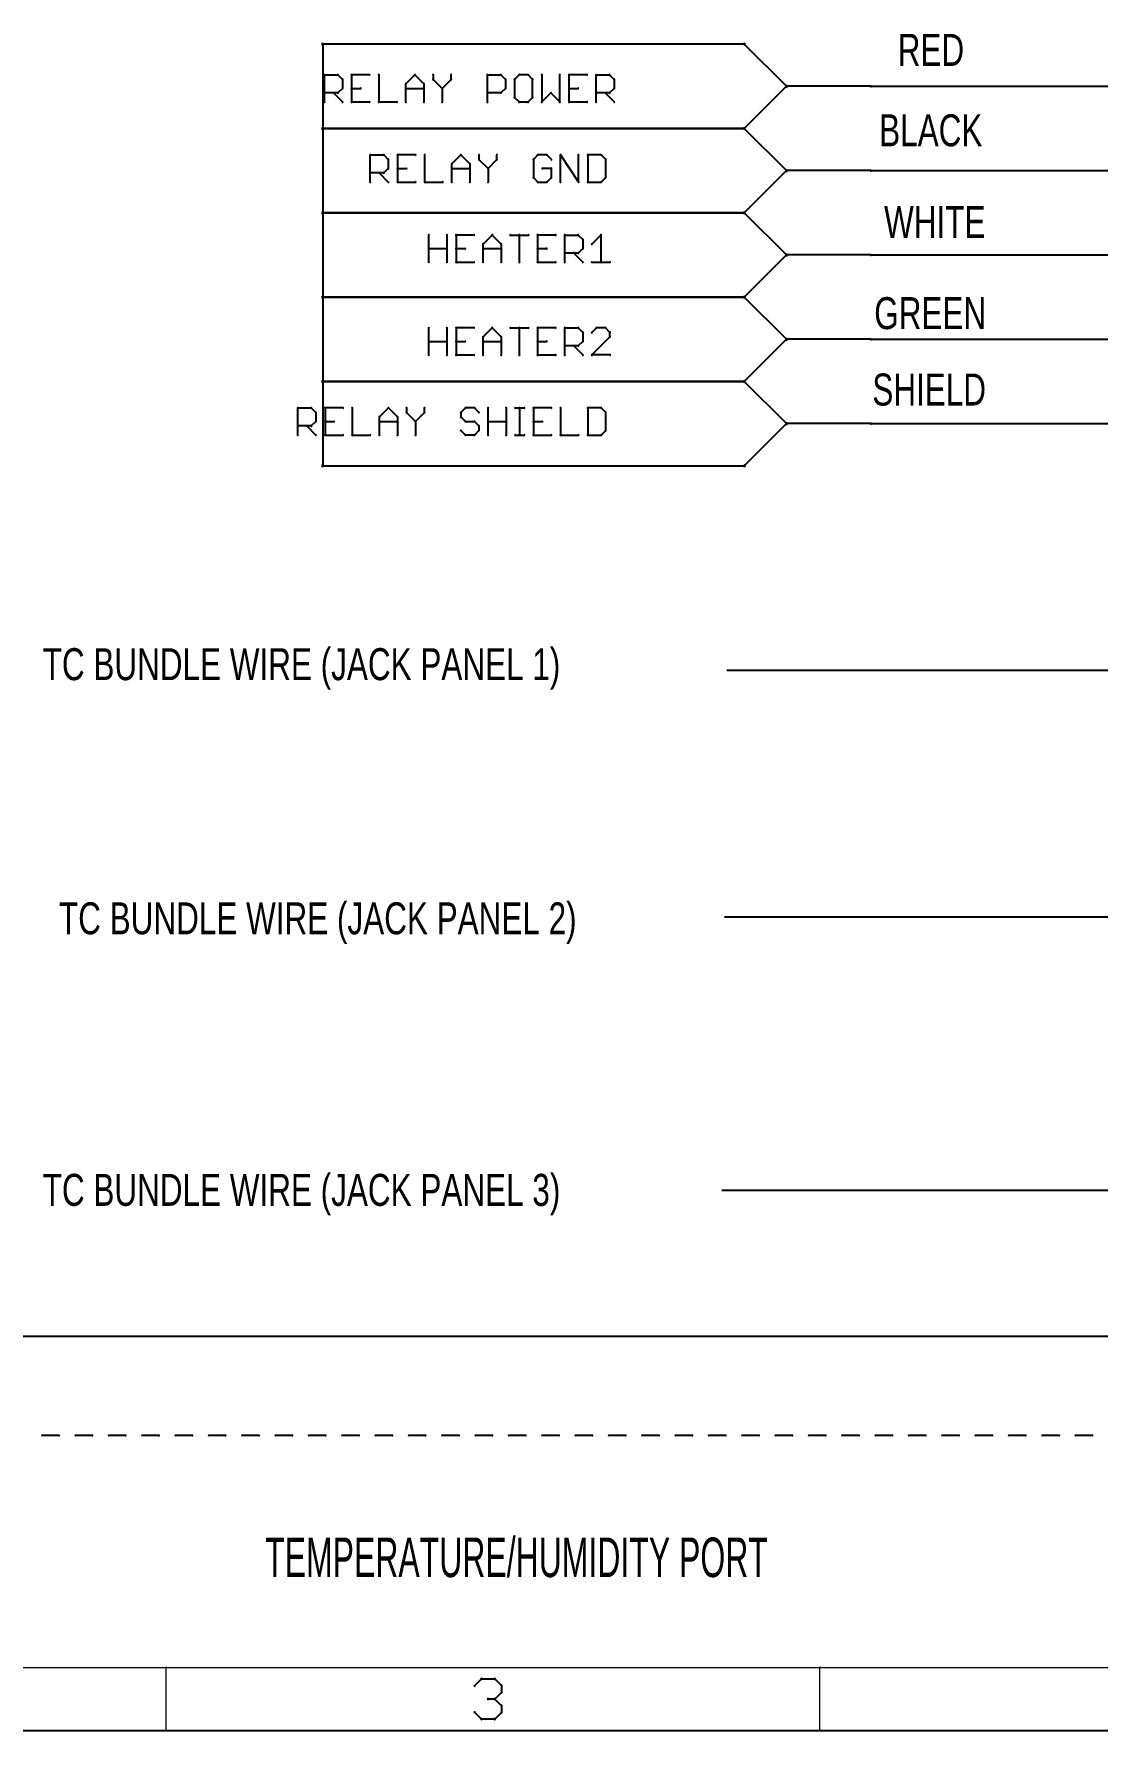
# Paper-space layout 'PATCH PANEL LAYOUT' of a CAD drawing. Header units: inches. Extents: x 0 to 12.8, y 0.2 to 9.1.
# Drawn here: x 2.936 to 5.458, y 0.249 to 4.274 of the extents above; entities that cross this region are included whole.
import ezdxf

# ---------------------------------------------------------------- set-up
doc = ezdxf.new("R2010")
doc.units = ezdxf.units.IN
doc.header["$MEASUREMENT"] = 0
for name, color, linetype in [('94', 14, 'Continuous'), ('97', 94, 'Continuous'), ('TEXT', 4, 'Continuous'), ('THIN_NEON_GREEN', 3, 'Continuous'), ('THIN_RED', 1, 'Continuous')]:
    doc.layers.add(name, color=color, linetype=linetype)
doc.styles.add('SLDTEXTSTYLE0', font='TXT', dxfattribs={"width": 0.736842})
doc.styles.add('SLDTEXTSTYLE9', font='TXT', dxfattribs={"width": 0.605})

# ---------------------------------------------------------------- blocks, each defined once
blk = doc.blocks.new('SW_NOTE_0_145')
at = {"layer": 'TEXT', "color": 0, "insert": (-1.983, 0.0435), "char_height": 0.09375, "attachment_point": 1, "style": 'SLDTEXTSTYLE9'}
blk.add_mtext('TEMPERATURE/HUMIDITY PORT', dxfattribs=at)

psp = doc.layouts.new('PATCH PANEL LAYOUT')

# ---------------------------------------------------------------- linework, layer by layer
at = {"layer": '94', "lineweight": 25}
for p, q in [((4.621, 4.2498), (3.621, 4.2498)), ((3.621, 4.2498), (3.621, 4.0498)), ((4.721, 4.1498), (4.621, 4.2498)), ((4.621, 4.0498), (4.721, 4.1498)), ((4.921, 4.1498), (4.721, 4.1498)), ((3.621, 4.0498), (4.621, 4.0498)), ((4.621, 4.0498), (3.621, 4.0498)), ((3.621, 4.0498), (3.621, 3.8498)), ((4.721, 3.9498), (4.621, 4.0498)), ((4.621, 3.8498), (4.721, 3.9498)), ((4.921, 3.9498), (4.721, 3.9498)), ((4.621, 3.8498), (3.621, 3.8498)), ((3.621, 3.8498), (3.621, 3.6498)), ((3.621, 3.8498), (4.621, 3.8498)), ((4.721, 3.7498), (4.621, 3.8498)), ((4.621, 3.6498), (4.721, 3.7498)), ((4.921, 3.7498), (4.721, 3.7498)), ((3.621, 3.6498), (4.621, 3.6498)), ((4.621, 3.6498), (3.621, 3.6498)), ((3.621, 3.6498), (3.621, 3.4498)), ((4.721, 3.5498), (4.621, 3.6498)), ((4.621, 3.4498), (4.721, 3.5498)), ((4.921, 3.5498), (4.721, 3.5498)), ((4.621, 3.4498), (3.621, 3.4498)), ((3.621, 3.4498), (3.621, 3.2498)), ((3.621, 3.4498), (4.621, 3.4498)), ((4.721, 3.3498), (4.621, 3.4498)), ((4.621, 3.2498), (4.721, 3.3498)), ((4.921, 3.3498), (4.721, 3.3498)), ((3.621, 3.2498), (4.621, 3.2498))]:
    psp.add_line(p, q, dxfattribs=at)
at = {"layer": '94', "lineweight": 18}
for centre, radius, start, end in [((3.621, 4.2498), 0.0025, 90, 270), ((3.621, 4.2498), 0.0025, 0, 180), ((4.621, 4.2498), 0.0025, 45, 225), ((4.621, 4.2498), 0.0025, 270, 90), ((4.721, 4.1498), 0.0025, 315, 135), ((4.721, 4.1498), 0.0025, 225, 45), ((4.721, 4.1498), 0.0015, 90, 270), ((4.921, 4.1498), 0.0015, 270, 90), ((3.621, 4.0498), 0.0025, 90, 270), ((3.621, 4.0498), 0.0025, 90, 270), ((3.621, 4.0498), 0.0025, 0, 180), ((3.621, 4.0498), 0.0025, 180, 0), ((4.621, 4.0498), 0.0025, 45, 225), ((4.621, 4.0498), 0.0025, 135, 315), ((4.621, 4.0498), 0.0025, 270, 90), ((4.621, 4.0498), 0.0025, 270, 90), ((4.721, 3.9498), 0.0025, 315, 135), ((4.721, 3.9498), 0.0025, 225, 45), ((4.721, 3.9498), 0.0015, 90, 270), ((4.921, 3.9498), 0.0015, 270, 90), ((3.621, 3.8498), 0.0025, 90, 270), ((3.621, 3.8498), 0.0025, 0, 180), ((3.621, 3.8498), 0.0025, 90, 270), ((3.621, 3.8498), 0.0025, 180, 0), ((4.621, 3.8498), 0.0025, 45, 225), ((4.621, 3.8498), 0.0025, 135, 315), ((4.621, 3.8498), 0.0025, 270, 90), ((4.621, 3.8498), 0.0025, 270, 90), ((4.721, 3.7498), 0.0025, 315, 135), ((4.721, 3.7498), 0.0025, 225, 45), ((4.721, 3.7498), 0.0015, 90, 270), ((4.921, 3.7498), 0.0015, 270, 90), ((3.621, 3.6498), 0.0025, 90, 270), ((3.621, 3.6498), 0.0025, 90, 270), ((3.621, 3.6498), 0.0025, 0, 180), ((3.621, 3.6498), 0.0025, 180, 0), ((4.621, 3.6498), 0.0025, 45, 225), ((4.621, 3.6498), 0.0025, 135, 315), ((4.621, 3.6498), 0.0025, 270, 90), ((4.621, 3.6498), 0.0025, 270, 90), ((4.721, 3.5498), 0.0025, 315, 135), ((4.721, 3.5498), 0.0025, 225, 45), ((4.721, 3.5498), 0.0015, 90, 270), ((4.921, 3.5498), 0.0015, 270, 90), ((3.621, 3.4498), 0.0025, 90, 270), ((3.621, 3.4498), 0.0025, 0, 180), ((3.621, 3.4498), 0.0025, 90, 270), ((3.621, 3.4498), 0.0025, 180, 0), ((4.621, 3.4498), 0.0025, 45, 225), ((4.621, 3.4498), 0.0025, 135, 315), ((4.621, 3.4498), 0.0025, 270, 90), ((4.621, 3.4498), 0.0025, 270, 90), ((4.721, 3.3498), 0.0025, 315, 135), ((4.721, 3.3498), 0.0025, 225, 45), ((4.721, 3.3498), 0.0015, 90, 270), ((4.921, 3.3498), 0.0015, 270, 90), ((3.621, 3.2498), 0.0025, 90, 270), ((3.621, 3.2498), 0.0025, 180, 0), ((4.621, 3.2498), 0.0025, 135, 315), ((4.621, 3.2498), 0.0025, 270, 90)]:
    psp.add_arc(centre, radius, start, end, dxfattribs=at)
at = {"layer": '97', "lineweight": 25}
for p, q in [((3.625, 4.1128), (3.625, 4.1769)), ((3.625, 4.1769), (3.657, 4.1769)), ((3.657, 4.1769), (3.6677, 4.1662)), ((3.6677, 4.1662), (3.6677, 4.1449)), ((3.7321, 4.1769), (3.6894, 4.1769)), ((3.6894, 4.1769), (3.6894, 4.1128)), ((3.7539, 4.1769), (3.7539, 4.1128)), ((3.8183, 4.1556), (3.8397, 4.1769)), ((3.8183, 4.1128), (3.8183, 4.1556)), ((3.8397, 4.1769), (3.861, 4.1556)), ((3.861, 4.1556), (3.861, 4.1128)), ((3.8828, 4.1769), (3.8828, 4.1662)), ((3.8828, 4.1662), (3.9041, 4.1449)), ((3.9041, 4.1449), (3.9255, 4.1662)), ((3.9255, 4.1662), (3.9255, 4.1769)), ((4.0117, 4.1128), (4.0117, 4.1769)), ((4.0117, 4.1769), (4.0437, 4.1769)), ((4.0437, 4.1769), (4.0544, 4.1662)), ((4.0544, 4.1662), (4.0544, 4.1449)), ((4.0868, 4.1769), (4.0762, 4.1662)), ((4.0762, 4.1662), (4.0762, 4.1235)), ((4.1082, 4.1769), (4.0868, 4.1769)), ((4.1189, 4.1662), (4.1082, 4.1769)), ((4.1189, 4.1235), (4.1189, 4.1662)), ((4.1406, 4.1769), (4.1406, 4.1128)), ((4.1833, 4.1128), (4.1833, 4.1769)), ((4.2478, 4.1769), (4.2051, 4.1769)), ((4.2051, 4.1769), (4.2051, 4.1128)), ((4.2695, 4.1128), (4.2695, 4.1769)), ((4.2695, 4.1769), (4.3015, 4.1769)), ((4.3015, 4.1769), (4.3122, 4.1662)), ((4.3122, 4.1662), (4.3122, 4.1449)), ((3.657, 4.1342), (3.625, 4.1342)), ((3.6463, 4.1342), (3.6677, 4.1128)), ((3.6677, 4.1449), (3.657, 4.1342)), ((3.6894, 4.1449), (3.7108, 4.1449)), ((3.6894, 4.1128), (3.7321, 4.1128)), ((3.7539, 4.1128), (3.7966, 4.1128)), ((3.8183, 4.1449), (3.861, 4.1449)), ((3.9041, 4.1449), (3.9041, 4.1128)), ((4.0437, 4.1342), (4.0117, 4.1342)), ((4.0544, 4.1449), (4.0437, 4.1342)), ((4.0762, 4.1235), (4.0868, 4.1128)), ((4.0868, 4.1128), (4.1082, 4.1128)), ((4.1082, 4.1128), (4.1189, 4.1235)), ((4.1406, 4.1128), (4.162, 4.1342)), ((4.162, 4.1342), (4.1833, 4.1128)), ((4.2051, 4.1449), (4.2264, 4.1449)), ((4.2051, 4.1128), (4.2478, 4.1128)), ((4.3015, 4.1342), (4.2695, 4.1342)), ((4.2909, 4.1342), (4.3122, 4.1128)), ((4.3122, 4.1449), (4.3015, 4.1342)), ((3.7339, 3.9228), (3.7339, 3.9869)), ((3.7339, 3.9869), (3.7659, 3.9869)), ((3.7659, 3.9869), (3.7766, 3.9762)), ((3.841, 3.9869), (3.7983, 3.9869)), ((3.7983, 3.9869), (3.7983, 3.9228)), ((3.8628, 3.9869), (3.8628, 3.9228)), ((3.9272, 3.9656), (3.9486, 3.9869)), ((3.9486, 3.9869), (3.9699, 3.9656)), ((3.9917, 3.9869), (3.9917, 3.9762)), ((4.0344, 3.9762), (4.0344, 3.9869)), ((4.1313, 3.9869), (4.1206, 3.9762)), ((4.1526, 3.9869), (4.1313, 3.9869)), ((4.1633, 3.9762), (4.1526, 3.9869)), ((4.1851, 3.9228), (4.1851, 3.9869)), ((4.1851, 3.9869), (4.2278, 3.9228)), ((4.2278, 3.9228), (4.2278, 3.9869)), ((4.2495, 3.9869), (4.2495, 3.9228)), ((4.2815, 3.9869), (4.2495, 3.9869)), ((4.2922, 3.9762), (4.2815, 3.9869)), ((3.7766, 3.9549), (3.7659, 3.9442)), ((3.7766, 3.9762), (3.7766, 3.9549)), ((3.7983, 3.9549), (3.8197, 3.9549)), ((3.9272, 3.9228), (3.9272, 3.9656)), ((3.9272, 3.9549), (3.9699, 3.9549)), ((3.9699, 3.9656), (3.9699, 3.9228)), ((3.9917, 3.9762), (4.0131, 3.9549)), ((4.0131, 3.9549), (4.0344, 3.9762)), ((4.0131, 3.9549), (4.0131, 3.9228)), ((4.1206, 3.9762), (4.1206, 3.9335)), ((4.1633, 3.9549), (4.142, 3.9549)), ((4.1633, 3.9335), (4.1633, 3.9549)), ((4.2922, 3.9335), (4.2922, 3.9762)), ((3.7659, 3.9442), (3.7339, 3.9442)), ((3.7552, 3.9442), (3.7766, 3.9228)), ((3.7983, 3.9228), (3.841, 3.9228)), ((3.8628, 3.9228), (3.9055, 3.9228)), ((4.1206, 3.9335), (4.1313, 3.9228)), ((4.1313, 3.9228), (4.1526, 3.9228)), ((4.1526, 3.9228), (4.1633, 3.9335)), ((4.2495, 3.9228), (4.2815, 3.9228)), ((4.2815, 3.9228), (4.2922, 3.9335)), ((3.8728, 3.7328), (3.8728, 3.7969)), ((3.9155, 3.7969), (3.9155, 3.7328)), ((3.9799, 3.7969), (3.9372, 3.7969)), ((3.9372, 3.7969), (3.9372, 3.7328)), ((4.0017, 3.7756), (4.0231, 3.7969)), ((4.0231, 3.7969), (4.0444, 3.7756)), ((4.0662, 3.7969), (4.1089, 3.7969)), ((4.0875, 3.7328), (4.0875, 3.7969)), ((4.1733, 3.7969), (4.1306, 3.7969)), ((4.1306, 3.7969), (4.1306, 3.7328)), ((4.1951, 3.7328), (4.1951, 3.7969)), ((4.1951, 3.7969), (4.2271, 3.7969)), ((4.2271, 3.7969), (4.2378, 3.7862)), ((4.2378, 3.7862), (4.2378, 3.7649)), ((4.2595, 3.7756), (4.2809, 3.7969)), ((4.2809, 3.7969), (4.2809, 3.7328)), ((3.8728, 3.7649), (3.9155, 3.7649)), ((3.9372, 3.7649), (3.9586, 3.7649)), ((4.0017, 3.7328), (4.0017, 3.7756)), ((4.0017, 3.7649), (4.0444, 3.7649)), ((4.0444, 3.7756), (4.0444, 3.7328)), ((4.1306, 3.7649), (4.152, 3.7649)), ((4.2271, 3.7542), (4.1951, 3.7542)), ((4.2164, 3.7542), (4.2378, 3.7328)), ((4.2378, 3.7649), (4.2271, 3.7542)), ((3.9372, 3.7328), (3.9799, 3.7328)), ((4.1306, 3.7328), (4.1733, 3.7328)), ((4.2595, 3.7328), (4.3022, 3.7328)), ((3.8728, 3.5128), (3.8728, 3.5769)), ((3.8728, 3.5449), (3.9155, 3.5449)), ((3.9155, 3.5769), (3.9155, 3.5128)), ((3.9799, 3.5769), (3.9372, 3.5769)), ((3.9372, 3.5769), (3.9372, 3.5128)), ((3.9372, 3.5449), (3.9586, 3.5449)), ((4.0017, 3.5556), (4.0231, 3.5769)), ((4.0017, 3.5128), (4.0017, 3.5556)), ((4.0017, 3.5449), (4.0444, 3.5449)), ((4.0231, 3.5769), (4.0444, 3.5556)), ((4.0444, 3.5556), (4.0444, 3.5128)), ((4.0662, 3.5769), (4.1089, 3.5769)), ((4.0875, 3.5128), (4.0875, 3.5769)), ((4.1733, 3.5769), (4.1306, 3.5769)), ((4.1306, 3.5769), (4.1306, 3.5128)), ((4.1306, 3.5449), (4.152, 3.5449)), ((4.1951, 3.5128), (4.1951, 3.5769)), ((4.1951, 3.5769), (4.2271, 3.5769)), ((4.2271, 3.5769), (4.2378, 3.5662)), ((4.2378, 3.5449), (4.2271, 3.5342)), ((4.2378, 3.5662), (4.2378, 3.5449)), ((4.2702, 3.5769), (4.2595, 3.5662)), ((4.2595, 3.5128), (4.3022, 3.5556)), ((4.2915, 3.5769), (4.2702, 3.5769)), ((4.3022, 3.5662), (4.2915, 3.5769)), ((4.3022, 3.5556), (4.3022, 3.5662)), ((3.9372, 3.5128), (3.9799, 3.5128)), ((4.1306, 3.5128), (4.1733, 3.5128)), ((4.2271, 3.5342), (4.1951, 3.5342)), ((4.2164, 3.5342), (4.2378, 3.5128)), ((4.3022, 3.5128), (4.2595, 3.5128)), ((3.562, 3.3228), (3.562, 3.3869)), ((3.562, 3.3869), (3.594, 3.3869)), ((3.594, 3.3869), (3.6047, 3.3762)), ((3.6692, 3.3869), (3.6265, 3.3869)), ((3.6265, 3.3869), (3.6265, 3.3228)), ((3.6909, 3.3869), (3.6909, 3.3228)), ((3.7554, 3.3656), (3.7767, 3.3869)), ((3.7767, 3.3869), (3.7981, 3.3656)), ((3.8198, 3.3869), (3.8198, 3.3762)), ((3.8625, 3.3762), (3.8625, 3.3869)), ((3.9594, 3.3869), (3.9487, 3.3762)), ((3.9808, 3.3869), (3.9594, 3.3869)), ((3.9914, 3.3762), (3.9808, 3.3869)), ((4.0132, 3.3228), (4.0132, 3.3869)), ((4.0559, 3.3869), (4.0559, 3.3228)), ((4.0776, 3.3869), (4.099, 3.3869)), ((4.0883, 3.3228), (4.0883, 3.3869)), ((4.1633, 3.3869), (4.1206, 3.3869)), ((4.1206, 3.3869), (4.1206, 3.3228)), ((4.1851, 3.3869), (4.1851, 3.3228)), ((4.2495, 3.3869), (4.2495, 3.3228)), ((4.2815, 3.3869), (4.2495, 3.3869)), ((4.2922, 3.3762), (4.2815, 3.3869)), ((3.594, 3.3442), (3.562, 3.3442)), ((3.5834, 3.3442), (3.6047, 3.3228)), ((3.6047, 3.3549), (3.594, 3.3442)), ((3.6047, 3.3762), (3.6047, 3.3549)), ((3.6265, 3.3549), (3.6478, 3.3549)), ((3.7554, 3.3228), (3.7554, 3.3656)), ((3.7554, 3.3549), (3.7981, 3.3549)), ((3.7981, 3.3656), (3.7981, 3.3228)), ((3.8198, 3.3762), (3.8412, 3.3549)), ((3.8412, 3.3549), (3.8625, 3.3762)), ((3.8412, 3.3549), (3.8412, 3.3228)), ((3.9487, 3.3762), (3.9487, 3.3656)), ((3.9487, 3.3656), (3.9594, 3.3549)), ((3.9594, 3.3549), (3.9808, 3.3549)), ((3.9808, 3.3549), (3.9914, 3.3442)), ((3.9914, 3.3442), (3.9914, 3.3335)), ((4.0132, 3.3549), (4.0559, 3.3549)), ((4.1206, 3.3549), (4.142, 3.3549)), ((4.2922, 3.3335), (4.2922, 3.3762)), ((3.6265, 3.3228), (3.6692, 3.3228)), ((3.6909, 3.3228), (3.7336, 3.3228)), ((3.9594, 3.3228), (3.9487, 3.3335)), ((3.9808, 3.3228), (3.9594, 3.3228)), ((3.9914, 3.3335), (3.9808, 3.3228)), ((4.0776, 3.3228), (4.099, 3.3228)), ((4.1206, 3.3228), (4.1633, 3.3228)), ((4.1851, 3.3228), (4.2278, 3.3228)), ((4.2495, 3.3228), (4.2815, 3.3228)), ((4.2815, 3.3228), (4.2922, 3.3335)), ((2.9954, 0.95), (2.9557, 0.95)), ((3.0745, 0.95), (3.0348, 0.95)), ((3.1536, 0.95), (3.1139, 0.95)), ((3.2326, 0.95), (3.193, 0.95)), ((3.3117, 0.95), (3.272, 0.95)), ((3.3908, 0.95), (3.3511, 0.95)), ((3.4698, 0.95), (3.4302, 0.95)), ((3.5489, 0.95), (3.5092, 0.95)), ((3.628, 0.95), (3.5883, 0.95)), ((3.7071, 0.95), (3.6674, 0.95)), ((3.7861, 0.95), (3.7464, 0.95)), ((3.8652, 0.95), (3.8255, 0.95)), ((3.9443, 0.95), (3.9046, 0.95)), ((4.0233, 0.95), (3.9836, 0.95)), ((4.1024, 0.95), (4.0627, 0.95)), ((4.1815, 0.95), (4.1418, 0.95)), ((4.2605, 0.95), (4.2208, 0.95)), ((4.3396, 0.95), (4.2999, 0.95)), ((4.4187, 0.95), (4.379, 0.95)), ((4.4977, 0.95), (4.458, 0.95)), ((4.5768, 0.95), (4.5371, 0.95)), ((4.6559, 0.95), (4.6162, 0.95)), ((4.7349, 0.95), (4.6952, 0.95)), ((4.814, 0.95), (4.7743, 0.95)), ((4.8931, 0.95), (4.8534, 0.95)), ((4.9721, 0.95), (4.9324, 0.95)), ((5.0512, 0.95), (5.0115, 0.95)), ((5.1303, 0.95), (5.0906, 0.95)), ((5.2093, 0.95), (5.1696, 0.95)), ((5.2884, 0.95), (5.2487, 0.95)), ((5.3675, 0.95), (5.3278, 0.95)), ((5.4465, 0.95), (5.4068, 0.95)), ((3.9817, 0.3567), (3.9975, 0.3725)), ((3.9975, 0.3725), (4.0291, 0.3725)), ((4.0291, 0.3725), (4.0449, 0.3567)), ((4.0291, 0.325), (4.0133, 0.325)), ((4.0449, 0.3408), (4.0291, 0.325)), ((4.0291, 0.325), (4.0449, 0.3092)), ((4.0449, 0.3567), (4.0449, 0.3408)), ((3.9975, 0.2776), (3.9817, 0.2934)), ((4.0449, 0.2934), (4.0291, 0.2776)), ((4.0449, 0.3092), (4.0449, 0.2934)), ((0, 0.25), (12.7, 0.25)), ((4.0291, 0.2776), (3.9975, 0.2776))]:
    psp.add_line(p, q, dxfattribs=at)
at = {"layer": '97', "lineweight": 18}
for p, q in [((0.15, 0.4), (12.55, 0.4)), ((3.25, 0.25), (3.25, 0.4)), ((4.8, 0.25), (4.8, 0.4))]:
    psp.add_line(p, q, dxfattribs=at)
for centre, radius, start, end in [((3.625, 4.1769), 0.0015, 0, 180), ((3.625, 4.1769), 0.0015, 90, 270), ((3.657, 4.1769), 0.0015, 45, 225), ((3.657, 4.1769), 0.0015, 270, 90), ((3.6677, 4.1662), 0.0015, 0, 180), ((3.6677, 4.1662), 0.0015, 225.0135, 45.0135), ((3.6677, 4.1449), 0.0015, 315, 135), ((3.6894, 4.1769), 0.0015, 90, 270), ((3.6894, 4.1769), 0.0015, 0, 180), ((3.6894, 4.1449), 0.0015, 90, 270), ((3.7108, 4.1449), 0.0015, 270, 90), ((3.7321, 4.1769), 0.0015, 270, 90), ((3.7539, 4.1769), 0.0015, 0, 180), ((3.8183, 4.1556), 0.0015, 0, 180), ((3.8183, 4.1556), 0.0015, 135, 315), ((3.8183, 4.1449), 0.0015, 90, 270), ((3.8397, 4.1769), 0.0015, 45, 225), ((3.8397, 4.1769), 0.0015, 315, 135), ((3.861, 4.1556), 0.0015, 0, 180), ((3.861, 4.1556), 0.0015, 225, 45), ((3.861, 4.1449), 0.0015, 270, 90), ((3.8828, 4.1769), 0.0015, 0, 180), ((3.8828, 4.1662), 0.0015, 45, 225), ((3.8828, 4.1662), 0.0015, 180, 0), ((3.9041, 4.1449), 0.0015, 0, 180), ((3.9041, 4.1449), 0.0015, 135, 315), ((3.9041, 4.1449), 0.0015, 225, 45), ((3.9255, 4.1769), 0.0015, 0, 180), ((3.9255, 4.1662), 0.0015, 180, 0), ((3.9255, 4.1662), 0.0015, 315, 135), ((4.0117, 4.1769), 0.0015, 0, 180), ((4.0117, 4.1769), 0.0015, 90, 270), ((4.0437, 4.1769), 0.0015, 45, 225), ((4.0437, 4.1769), 0.0015, 270, 90), ((4.0544, 4.1662), 0.0015, 0, 180), ((4.0544, 4.1662), 0.0015, 225, 45), ((4.0544, 4.1449), 0.0015, 315.0135, 135.0135), ((4.0762, 4.1662), 0.0015, 0, 180), ((4.0762, 4.1662), 0.0015, 135, 315), ((4.0868, 4.1769), 0.0015, 90, 270), ((4.0868, 4.1769), 0.0015, 315, 135), ((4.1082, 4.1769), 0.0015, 45, 225), ((4.1082, 4.1769), 0.0015, 270, 90), ((4.1189, 4.1662), 0.0015, 0, 180), ((4.1189, 4.1662), 0.0015, 225, 45), ((4.1406, 4.1769), 0.0015, 0, 180), ((4.1833, 4.1769), 0.0015, 0, 180), ((4.2051, 4.1769), 0.0015, 90, 270), ((4.2051, 4.1769), 0.0015, 0, 180), ((4.2051, 4.1449), 0.0015, 90, 270), ((4.2264, 4.1449), 0.0015, 270, 90), ((4.2478, 4.1769), 0.0015, 270, 90), ((4.2695, 4.1769), 0.0015, 0, 180), ((4.2695, 4.1769), 0.0015, 90, 270), ((4.3015, 4.1769), 0.0015, 44.9865, 224.9865), ((4.3015, 4.1769), 0.0015, 270, 90), ((4.3122, 4.1662), 0.0015, 0, 180), ((4.3122, 4.1662), 0.0015, 225, 45), ((4.3122, 4.1449), 0.0015, 315.0135, 135.0135), ((3.625, 4.1342), 0.0015, 90, 270), ((3.625, 4.1128), 0.0015, 180, 0), ((3.6463, 4.1342), 0.0015, 45, 225), ((3.657, 4.1342), 0.0015, 135, 315), ((3.657, 4.1342), 0.0015, 270, 90), ((3.6677, 4.1449), 0.0015, 180, 0), ((3.6677, 4.1128), 0.0015, 225.0135, 45.0135), ((3.6894, 4.1128), 0.0015, 90, 270), ((3.6894, 4.1128), 0.0015, 180, 0), ((3.7321, 4.1128), 0.0015, 270, 90), ((3.7539, 4.1128), 0.0015, 90, 270), ((3.7539, 4.1128), 0.0015, 180, 0), ((3.7966, 4.1128), 0.0015, 270, 90), ((3.8183, 4.1128), 0.0015, 180, 0), ((3.861, 4.1128), 0.0015, 180, 0), ((3.9041, 4.1128), 0.0015, 180, 0), ((4.0117, 4.1342), 0.0015, 90, 270), ((4.0117, 4.1128), 0.0015, 180, 0), ((4.0437, 4.1342), 0.0015, 135, 315), ((4.0437, 4.1342), 0.0015, 270, 90), ((4.0544, 4.1449), 0.0015, 180, 0), ((4.0762, 4.1235), 0.0015, 44.9865, 224.9865), ((4.0762, 4.1235), 0.0015, 180, 0), ((4.0868, 4.1128), 0.0015, 90, 270), ((4.0868, 4.1128), 0.0015, 225.0135, 45.0135), ((4.1082, 4.1128), 0.0015, 134.9865, 314.9865), ((4.1082, 4.1128), 0.0015, 270, 90), ((4.1189, 4.1235), 0.0015, 180, 0), ((4.1189, 4.1235), 0.0015, 315.0135, 135.0135), ((4.1406, 4.1128), 0.0015, 135, 315), ((4.1406, 4.1128), 0.0015, 180, 0), ((4.162, 4.1342), 0.0015, 45, 225), ((4.162, 4.1342), 0.0015, 315, 135), ((4.1833, 4.1128), 0.0015, 180, 0), ((4.1833, 4.1128), 0.0015, 225, 45), ((4.2051, 4.1128), 0.0015, 90, 270), ((4.2051, 4.1128), 0.0015, 180, 0), ((4.2478, 4.1128), 0.0015, 270, 90), ((4.2695, 4.1342), 0.0015, 90, 270), ((4.2695, 4.1128), 0.0015, 180, 0), ((4.2909, 4.1342), 0.0015, 45, 225), ((4.3015, 4.1342), 0.0015, 135.0135, 315.0135), ((4.3015, 4.1342), 0.0015, 270, 90), ((4.3122, 4.1449), 0.0015, 180, 0), ((4.3122, 4.1128), 0.0015, 225, 45), ((3.7339, 3.9869), 0.0015, 0, 180), ((3.7339, 3.9869), 0.0015, 90, 270), ((3.7659, 3.9869), 0.0015, 45, 225), ((3.7659, 3.9869), 0.0015, 270, 90), ((3.7983, 3.9869), 0.0015, 90, 270), ((3.7983, 3.9869), 0.0015, 0, 180), ((3.841, 3.9869), 0.0015, 270, 90), ((3.8628, 3.9869), 0.0015, 0, 180), ((3.9486, 3.9869), 0.0015, 45, 225), ((3.9486, 3.9869), 0.0015, 315, 135), ((3.9917, 3.9869), 0.0015, 0, 180), ((4.0344, 3.9869), 0.0015, 0, 180), ((4.1313, 3.9869), 0.0015, 90, 270), ((4.1313, 3.9869), 0.0015, 315, 135), ((4.1526, 3.9869), 0.0015, 45, 225), ((4.1526, 3.9869), 0.0015, 270, 90), ((4.1851, 3.9869), 0.0015, 0, 180), ((4.1851, 3.9869), 0.0015, 33.6901, 213.6901), ((4.2278, 3.9869), 0.0015, 0, 180), ((4.2495, 3.9869), 0.0015, 0, 180), ((4.2495, 3.9869), 0.0015, 90, 270), ((4.2815, 3.9869), 0.0015, 45, 225), ((4.2815, 3.9869), 0.0015, 270, 90), ((3.7339, 3.9442), 0.0015, 90, 270), ((3.7552, 3.9442), 0.0015, 45, 225), ((3.7659, 3.9442), 0.0015, 135, 315), ((3.7659, 3.9442), 0.0015, 270, 90), ((3.7766, 3.9762), 0.0015, 0, 180), ((3.7766, 3.9549), 0.0015, 180, 0), ((3.7766, 3.9762), 0.0015, 225.0135, 45.0135), ((3.7766, 3.9549), 0.0015, 315, 135), ((3.7983, 3.9549), 0.0015, 90, 270), ((3.8197, 3.9549), 0.0015, 270, 90), ((3.9272, 3.9656), 0.0015, 0, 180), ((3.9272, 3.9656), 0.0015, 134.9865, 314.9865), ((3.9272, 3.9549), 0.0015, 90, 270), ((3.9699, 3.9656), 0.0015, 0, 180), ((3.9699, 3.9656), 0.0015, 225.0135, 45.0135), ((3.9699, 3.9549), 0.0015, 270, 90), ((3.9917, 3.9762), 0.0015, 45.0135, 225.0135), ((3.9917, 3.9762), 0.0015, 180, 0), ((4.0131, 3.9549), 0.0015, 0, 180), ((4.0131, 3.9549), 0.0015, 135, 315), ((4.0131, 3.9549), 0.0015, 225, 45), ((4.0344, 3.9762), 0.0015, 180, 0), ((4.0344, 3.9762), 0.0015, 314.9865, 134.9865), ((4.1206, 3.9762), 0.0015, 0, 180), ((4.1206, 3.9762), 0.0015, 135, 315), ((4.142, 3.9549), 0.0015, 90, 270), ((4.1633, 3.9549), 0.0015, 0, 180), ((4.1633, 3.9762), 0.0015, 225.0135, 45.0135), ((4.1633, 3.9549), 0.0015, 270, 90), ((4.2922, 3.9762), 0.0015, 0, 180), ((4.2922, 3.9762), 0.0015, 225.0135, 45.0135), ((3.7339, 3.9228), 0.0015, 180, 0), ((3.7766, 3.9228), 0.0015, 225.0135, 45.0135), ((3.7983, 3.9228), 0.0015, 90, 270), ((3.7983, 3.9228), 0.0015, 180, 0), ((3.841, 3.9228), 0.0015, 270, 90), ((3.8628, 3.9228), 0.0015, 90, 270), ((3.8628, 3.9228), 0.0015, 180, 0), ((3.9055, 3.9228), 0.0015, 270, 90), ((3.9272, 3.9228), 0.0015, 180, 0), ((3.9699, 3.9228), 0.0015, 180, 0), ((4.0131, 3.9228), 0.0015, 180, 0), ((4.1206, 3.9335), 0.0015, 44.9865, 224.9865), ((4.1206, 3.9335), 0.0015, 180, 0), ((4.1313, 3.9228), 0.0015, 90, 270), ((4.1313, 3.9228), 0.0015, 225.0135, 45.0135), ((4.1526, 3.9228), 0.0015, 134.9865, 314.9865), ((4.1526, 3.9228), 0.0015, 270, 90), ((4.1633, 3.9335), 0.0015, 180, 0), ((4.1633, 3.9335), 0.0015, 315, 135), ((4.1851, 3.9228), 0.0015, 180, 0), ((4.2278, 3.9228), 0.0015, 180, 0), ((4.2278, 3.9228), 0.0015, 213.6901, 33.6901), ((4.2495, 3.9228), 0.0015, 90, 270), ((4.2495, 3.9228), 0.0015, 180, 0), ((4.2815, 3.9228), 0.0015, 134.9865, 314.9865), ((4.2815, 3.9228), 0.0015, 270, 90), ((4.2922, 3.9335), 0.0015, 180, 0), ((4.2922, 3.9335), 0.0015, 315, 135), ((3.8728, 3.7969), 0.0015, 0, 180), ((3.9155, 3.7969), 0.0015, 0, 180), ((3.9372, 3.7969), 0.0015, 90, 270), ((3.9372, 3.7969), 0.0015, 0, 180), ((3.9799, 3.7969), 0.0015, 270, 90), ((4.0231, 3.7969), 0.0015, 44.9865, 224.9865), ((4.0231, 3.7969), 0.0015, 315.0135, 135.0135), ((4.0662, 3.7969), 0.0015, 90, 270), ((4.0875, 3.7969), 0.0015, 0, 180), ((4.1089, 3.7969), 0.0015, 270, 90), ((4.1306, 3.7969), 0.0015, 90, 270), ((4.1306, 3.7969), 0.0015, 0, 180), ((4.1733, 3.7969), 0.0015, 270, 90), ((4.1951, 3.7969), 0.0015, 0, 180), ((4.1951, 3.7969), 0.0015, 90, 270), ((4.2271, 3.7969), 0.0015, 45, 225), ((4.2271, 3.7969), 0.0015, 270, 90), ((4.2378, 3.7862), 0.0015, 0, 180), ((4.2378, 3.7862), 0.0015, 225.0135, 45.0135), ((4.2809, 3.7969), 0.0015, 0, 180), ((4.2809, 3.7969), 0.0015, 315, 135), ((3.8728, 3.7649), 0.0015, 90, 270), ((3.9155, 3.7649), 0.0015, 270, 90), ((3.9372, 3.7649), 0.0015, 90, 270), ((3.9586, 3.7649), 0.0015, 270, 90), ((4.0017, 3.7756), 0.0015, 0, 180), ((4.0017, 3.7756), 0.0015, 134.9865, 314.9865), ((4.0017, 3.7649), 0.0015, 90, 270), ((4.0444, 3.7756), 0.0015, 0, 180), ((4.0444, 3.7756), 0.0015, 225.0135, 45.0135), ((4.0444, 3.7649), 0.0015, 270, 90), ((4.1306, 3.7649), 0.0015, 90, 270), ((4.152, 3.7649), 0.0015, 270, 90), ((4.1951, 3.7542), 0.0015, 90, 270), ((4.2164, 3.7542), 0.0015, 45, 225), ((4.2271, 3.7542), 0.0015, 135, 315), ((4.2271, 3.7542), 0.0015, 270, 90), ((4.2378, 3.7649), 0.0015, 180, 0), ((4.2378, 3.7649), 0.0015, 315, 135), ((4.2595, 3.7756), 0.0015, 134.9865, 314.9865), ((3.8728, 3.7328), 0.0015, 180, 0), ((3.9155, 3.7328), 0.0015, 180, 0), ((3.9372, 3.7328), 0.0015, 90, 270), ((3.9372, 3.7328), 0.0015, 180, 0), ((3.9799, 3.7328), 0.0015, 270, 90), ((4.0017, 3.7328), 0.0015, 180, 0), ((4.0444, 3.7328), 0.0015, 180, 0), ((4.0875, 3.7328), 0.0015, 180, 0), ((4.1306, 3.7328), 0.0015, 90, 270), ((4.1306, 3.7328), 0.0015, 180, 0), ((4.1733, 3.7328), 0.0015, 270, 90), ((4.1951, 3.7328), 0.0015, 180, 0), ((4.2378, 3.7328), 0.0015, 225.0135, 45.0135), ((4.2595, 3.7328), 0.0015, 90, 270), ((4.2809, 3.7328), 0.0015, 180, 0), ((4.3022, 3.7328), 0.0015, 270, 90), ((3.8728, 3.5769), 0.0015, 0, 180), ((3.8728, 3.5449), 0.0015, 90, 270), ((3.9155, 3.5769), 0.0015, 0, 180), ((3.9155, 3.5449), 0.0015, 270, 90), ((3.9372, 3.5769), 0.0015, 90, 270), ((3.9372, 3.5769), 0.0015, 0, 180), ((3.9372, 3.5449), 0.0015, 90, 270), ((3.9586, 3.5449), 0.0015, 270, 90), ((3.9799, 3.5769), 0.0015, 270, 90), ((4.0017, 3.5556), 0.0015, 0, 180), ((4.0017, 3.5556), 0.0015, 134.9865, 314.9865), ((4.0017, 3.5449), 0.0015, 90, 270), ((4.0231, 3.5769), 0.0015, 44.9865, 224.9865), ((4.0231, 3.5769), 0.0015, 315.0135, 135.0135), ((4.0444, 3.5556), 0.0015, 0, 180), ((4.0444, 3.5556), 0.0015, 225.0135, 45.0135), ((4.0444, 3.5449), 0.0015, 270, 90), ((4.0662, 3.5769), 0.0015, 90, 270), ((4.0875, 3.5769), 0.0015, 0, 180), ((4.1089, 3.5769), 0.0015, 270, 90), ((4.1306, 3.5769), 0.0015, 90, 270), ((4.1306, 3.5769), 0.0015, 0, 180), ((4.1306, 3.5449), 0.0015, 90, 270), ((4.152, 3.5449), 0.0015, 270, 90), ((4.1733, 3.5769), 0.0015, 270, 90), ((4.1951, 3.5769), 0.0015, 0, 180), ((4.1951, 3.5769), 0.0015, 90, 270), ((4.2271, 3.5769), 0.0015, 45, 225), ((4.2271, 3.5769), 0.0015, 270, 90), ((4.2378, 3.5662), 0.0015, 0, 180), ((4.2378, 3.5449), 0.0015, 180, 0), ((4.2378, 3.5662), 0.0015, 225.0135, 45.0135), ((4.2378, 3.5449), 0.0015, 315, 135), ((4.2595, 3.5662), 0.0015, 134.9865, 314.9865), ((4.2702, 3.5769), 0.0015, 90, 270), ((4.2702, 3.5769), 0.0015, 315.0135, 135.0135), ((4.2915, 3.5769), 0.0015, 45, 225), ((4.2915, 3.5769), 0.0015, 270, 90), ((4.3022, 3.5662), 0.0015, 0, 180), ((4.3022, 3.5556), 0.0015, 180, 0), ((4.3022, 3.5662), 0.0015, 225.0135, 45.0135), ((4.3022, 3.5556), 0.0015, 314.9865, 134.9865), ((3.8728, 3.5128), 0.0015, 180, 0), ((3.9155, 3.5128), 0.0015, 180, 0), ((3.9372, 3.5128), 0.0015, 90, 270), ((3.9372, 3.5128), 0.0015, 180, 0), ((3.9799, 3.5128), 0.0015, 270, 90), ((4.0017, 3.5128), 0.0015, 180, 0), ((4.0444, 3.5128), 0.0015, 180, 0), ((4.0875, 3.5128), 0.0015, 180, 0), ((4.1306, 3.5128), 0.0015, 90, 270), ((4.1306, 3.5128), 0.0015, 180, 0), ((4.1733, 3.5128), 0.0015, 270, 90), ((4.1951, 3.5342), 0.0015, 90, 270), ((4.1951, 3.5128), 0.0015, 180, 0), ((4.2164, 3.5342), 0.0015, 45, 225), ((4.2271, 3.5342), 0.0015, 135, 315), ((4.2271, 3.5342), 0.0015, 270, 90), ((4.2378, 3.5128), 0.0015, 225.0135, 45.0135), ((4.2595, 3.5128), 0.0015, 90, 270), ((4.2595, 3.5128), 0.0015, 134.9865, 314.9865), ((4.3022, 3.5128), 0.0015, 270, 90), ((3.562, 3.3869), 0.0015, 0, 180), ((3.562, 3.3869), 0.0015, 90, 270), ((3.594, 3.3869), 0.0015, 45, 225), ((3.594, 3.3869), 0.0015, 270, 90), ((3.6265, 3.3869), 0.0015, 90, 270), ((3.6265, 3.3869), 0.0015, 0, 180), ((3.6692, 3.3869), 0.0015, 270, 90), ((3.6909, 3.3869), 0.0015, 0, 180), ((3.7767, 3.3869), 0.0015, 45, 225), ((3.7767, 3.3869), 0.0015, 315, 135), ((3.8198, 3.3869), 0.0015, 0, 180), ((3.8625, 3.3869), 0.0015, 0, 180), ((3.9594, 3.3869), 0.0015, 90, 270), ((3.9594, 3.3869), 0.0015, 315, 135), ((3.9808, 3.3869), 0.0015, 44.9865, 224.9865), ((3.9808, 3.3869), 0.0015, 270, 90), ((4.0132, 3.3869), 0.0015, 0, 180), ((4.0559, 3.3869), 0.0015, 0, 180), ((4.0776, 3.3869), 0.0015, 90, 270), ((4.0883, 3.3869), 0.0015, 0, 180), ((4.099, 3.3869), 0.0015, 270, 90), ((4.1206, 3.3869), 0.0015, 90, 270), ((4.1206, 3.3869), 0.0015, 0, 180), ((4.1633, 3.3869), 0.0015, 270, 90), ((4.1851, 3.3869), 0.0015, 0, 180), ((4.2495, 3.3869), 0.0015, 0, 180), ((4.2495, 3.3869), 0.0015, 90, 270), ((4.2815, 3.3869), 0.0015, 44.9865, 224.9865), ((4.2815, 3.3869), 0.0015, 270, 90), ((3.562, 3.3442), 0.0015, 90, 270), ((3.5834, 3.3442), 0.0015, 45, 225), ((3.594, 3.3442), 0.0015, 135, 315), ((3.594, 3.3442), 0.0015, 270, 90), ((3.6047, 3.3762), 0.0015, 0, 180), ((3.6047, 3.3549), 0.0015, 180, 0), ((3.6047, 3.3762), 0.0015, 225, 45), ((3.6047, 3.3549), 0.0015, 315.0135, 135.0135), ((3.6265, 3.3549), 0.0015, 90, 270), ((3.6478, 3.3549), 0.0015, 270, 90), ((3.7554, 3.3656), 0.0015, 0, 180), ((3.7554, 3.3656), 0.0015, 135, 315), ((3.7554, 3.3549), 0.0015, 90, 270), ((3.7981, 3.3656), 0.0015, 0, 180), ((3.7981, 3.3656), 0.0015, 225, 45), ((3.7981, 3.3549), 0.0015, 270, 90), ((3.8198, 3.3762), 0.0015, 45, 225), ((3.8198, 3.3762), 0.0015, 180, 0), ((3.8412, 3.3549), 0.0015, 0, 180), ((3.8412, 3.3549), 0.0015, 135, 315), ((3.8412, 3.3549), 0.0015, 225, 45), ((3.8625, 3.3762), 0.0015, 180, 0), ((3.8625, 3.3762), 0.0015, 315, 135), ((3.9487, 3.3762), 0.0015, 0, 180), ((3.9487, 3.3762), 0.0015, 134.9865, 314.9865), ((3.9487, 3.3656), 0.0015, 45.0135, 225.0135), ((3.9487, 3.3656), 0.0015, 180, 0), ((3.9594, 3.3549), 0.0015, 90, 270), ((3.9594, 3.3549), 0.0015, 225, 45), ((3.9808, 3.3549), 0.0015, 44.9865, 224.9865), ((3.9808, 3.3549), 0.0015, 270, 90), ((3.9914, 3.3442), 0.0015, 0, 180), ((3.9914, 3.3762), 0.0015, 225, 45), ((3.9914, 3.3442), 0.0015, 224.9865, 44.9865), ((4.0132, 3.3549), 0.0015, 90, 270), ((4.0559, 3.3549), 0.0015, 270, 90), ((4.1206, 3.3549), 0.0015, 90, 270), ((4.142, 3.3549), 0.0015, 270, 90), ((4.2922, 3.3762), 0.0015, 0, 180), ((4.2922, 3.3762), 0.0015, 225.0135, 45.0135), ((3.562, 3.3228), 0.0015, 180, 0), ((3.6047, 3.3228), 0.0015, 225, 45), ((3.6265, 3.3228), 0.0015, 90, 270), ((3.6265, 3.3228), 0.0015, 180, 0), ((3.6692, 3.3228), 0.0015, 270, 90), ((3.6909, 3.3228), 0.0015, 90, 270), ((3.6909, 3.3228), 0.0015, 180, 0), ((3.7336, 3.3228), 0.0015, 270, 90), ((3.7554, 3.3228), 0.0015, 180, 0), ((3.7981, 3.3228), 0.0015, 180, 0), ((3.8412, 3.3228), 0.0015, 180, 0), ((3.9487, 3.3335), 0.0015, 45, 225), ((3.9594, 3.3228), 0.0015, 90, 270), ((3.9594, 3.3228), 0.0015, 225.0135, 45.0135), ((3.9808, 3.3228), 0.0015, 135, 315), ((3.9808, 3.3228), 0.0015, 270, 90), ((3.9914, 3.3335), 0.0015, 180, 0), ((3.9914, 3.3335), 0.0015, 315.0135, 135.0135), ((4.0132, 3.3228), 0.0015, 180, 0), ((4.0559, 3.3228), 0.0015, 180, 0), ((4.0776, 3.3228), 0.0015, 90, 270), ((4.0883, 3.3228), 0.0015, 180, 0), ((4.099, 3.3228), 0.0015, 270, 90), ((4.1206, 3.3228), 0.0015, 90, 270), ((4.1206, 3.3228), 0.0015, 180, 0), ((4.1633, 3.3228), 0.0015, 270, 90), ((4.1851, 3.3228), 0.0015, 90, 270), ((4.1851, 3.3228), 0.0015, 180, 0), ((4.2278, 3.3228), 0.0015, 270, 90), ((4.2495, 3.3228), 0.0015, 90, 270), ((4.2495, 3.3228), 0.0015, 180, 0), ((4.2815, 3.3228), 0.0015, 135, 315), ((4.2815, 3.3228), 0.0015, 270, 90), ((4.2922, 3.3335), 0.0015, 180, 0), ((4.2922, 3.3335), 0.0015, 315, 135), ((2.9557, 0.95), 0.0015, 90, 270), ((2.9954, 0.95), 0.0015, 270, 90), ((3.0348, 0.95), 0.0015, 90, 270), ((3.0745, 0.95), 0.0015, 270, 90), ((3.1139, 0.95), 0.0015, 90, 270), ((3.1536, 0.95), 0.0015, 270, 90), ((3.193, 0.95), 0.0015, 90, 270), ((3.2326, 0.95), 0.0015, 270, 90), ((3.272, 0.95), 0.0015, 90, 270), ((3.3117, 0.95), 0.0015, 270, 90), ((3.3511, 0.95), 0.0015, 90, 270), ((3.3908, 0.95), 0.0015, 270, 90), ((3.4302, 0.95), 0.0015, 90, 270), ((3.4698, 0.95), 0.0015, 270, 90), ((3.5092, 0.95), 0.0015, 90, 270), ((3.5489, 0.95), 0.0015, 270, 90), ((3.5883, 0.95), 0.0015, 90, 270), ((3.628, 0.95), 0.0015, 270, 90), ((3.6674, 0.95), 0.0015, 90, 270), ((3.7071, 0.95), 0.0015, 270, 90), ((3.7464, 0.95), 0.0015, 90, 270), ((3.7861, 0.95), 0.0015, 270, 90), ((3.8255, 0.95), 0.0015, 90, 270), ((3.8652, 0.95), 0.0015, 270, 90), ((3.9046, 0.95), 0.0015, 90, 270), ((3.9443, 0.95), 0.0015, 270, 90), ((3.9836, 0.95), 0.0015, 90, 270), ((4.0233, 0.95), 0.0015, 270, 90), ((4.0627, 0.95), 0.0015, 90, 270), ((4.1024, 0.95), 0.0015, 270, 90), ((4.1418, 0.95), 0.0015, 90, 270), ((4.1815, 0.95), 0.0015, 270, 90), ((4.2208, 0.95), 0.0015, 90, 270), ((4.2605, 0.95), 0.0015, 270, 90), ((4.2999, 0.95), 0.0015, 90, 270), ((4.3396, 0.95), 0.0015, 270, 90), ((4.379, 0.95), 0.0015, 90, 270), ((4.4187, 0.95), 0.0015, 270, 90), ((4.458, 0.95), 0.0015, 90, 270), ((4.4977, 0.95), 0.0015, 270, 90), ((4.5371, 0.95), 0.0015, 90, 270), ((4.5768, 0.95), 0.0015, 270, 90), ((4.6162, 0.95), 0.0015, 90, 270), ((4.6559, 0.95), 0.0015, 270, 90), ((4.6952, 0.95), 0.0015, 90, 270), ((4.7349, 0.95), 0.0015, 270, 90), ((4.7743, 0.95), 0.0015, 90, 270), ((4.814, 0.95), 0.0015, 270, 90), ((4.8534, 0.95), 0.0015, 90, 270), ((4.8931, 0.95), 0.0015, 270, 90), ((4.9324, 0.95), 0.0015, 90, 270), ((4.9721, 0.95), 0.0015, 270, 90), ((5.0115, 0.95), 0.0015, 90, 270), ((5.0512, 0.95), 0.0015, 270, 90), ((5.0906, 0.95), 0.0015, 90, 270), ((5.1303, 0.95), 0.0015, 270, 90), ((5.1696, 0.95), 0.0015, 90, 270), ((5.2093, 0.95), 0.0015, 270, 90), ((5.2487, 0.95), 0.0015, 90, 270), ((5.2884, 0.95), 0.0015, 270, 90), ((5.3278, 0.95), 0.0015, 90, 270), ((5.3675, 0.95), 0.0015, 270, 90), ((5.4068, 0.95), 0.0015, 90, 270), ((5.4465, 0.95), 0.0015, 270, 90), ((3.25, 0.4), 0.000984, 0, 180), ((3.9975, 0.3725), 0.002, 90, 270), ((3.9975, 0.3725), 0.002, 315, 135), ((4.0291, 0.3725), 0.002, 44.9899, 224.9899), ((4.0291, 0.3725), 0.002, 270, 90), ((4.8, 0.4), 0.000984, 0, 180), ((3.9817, 0.3567), 0.002, 135, 315), ((4.0133, 0.325), 0.002, 90, 270), ((4.0291, 0.325), 0.002, 45, 225), ((4.0291, 0.325), 0.002, 135, 315), ((4.0291, 0.325), 0.002, 270, 90), ((4.0449, 0.3567), 0.002, 0, 180), ((4.0449, 0.3408), 0.002, 180, 0), ((4.0449, 0.3567), 0.002, 224.9899, 44.9899), ((4.0449, 0.3408), 0.002, 315, 135), ((3.9817, 0.2934), 0.002, 45, 225), ((4.0449, 0.3092), 0.002, 0, 180), ((4.0449, 0.2934), 0.002, 180, 0), ((4.0449, 0.3092), 0.002, 224.9899, 44.9899), ((4.0449, 0.2934), 0.002, 315.0101, 135.0101), ((3.25, 0.25), 0.000984, 180, 0), ((3.9975, 0.2776), 0.002, 90, 270), ((3.9975, 0.2776), 0.002, 225, 45), ((4.0291, 0.2776), 0.002, 135.0101, 315.0101), ((4.0291, 0.2776), 0.002, 270, 90), ((4.8, 0.25), 0.000984, 180, 0)]:
    psp.add_arc(centre, radius, start, end, dxfattribs=at)
at = {"layer": 'TEXT', "lineweight": 18}
for centre, start, end in [((4.921, 4.1498), 90, 270), ((4.921, 3.9498), 180, 0), ((4.921, 3.7498), 90, 270), ((4.921, 3.5498), 90, 270), ((4.921, 3.3498), 90, 270)]:
    psp.add_arc(centre, 0.0015, start, end, dxfattribs=at)
at = {"layer": 'THIN_NEON_GREEN'}
psp.add_line((2.2371, 1.1855), (6.1604, 1.1855), dxfattribs=at)
at = {"layer": 'THIN_RED'}
for p, q in [((4.921, 4.1498), (6.2776, 4.15)), ((4.921, 3.9498), (6.2776, 3.95)), ((4.921, 3.7498), (6.2776, 3.75)), ((4.921, 3.5498), (6.2776, 3.55)), ((4.921, 3.3498), (6.2776, 3.35)), ((6.6886, 2.7644), (4.5797, 2.7644)), ((6.6826, 2.1796), (4.5737, 2.1796)), ((6.6843, 1.5312), (4.5678, 1.5312))]:
    psp.add_line(p, q, dxfattribs=at)

# ---------------------------------------------------------------- block references
at = {"layer": 'TEXT'}
psp.add_blockref('SW_NOTE_0_145', (5.4674, 0.6645), dxfattribs=at)

# ---------------------------------------------------------------- texts
at = {"layer": 'TEXT', "attachment_point": 2, "style": 'SLDTEXTSTYLE0'}
for s, insert, char_height in [('RED', (5.0637, 4.274), 0.07576), ('BLACK', (5.0633, 4.0833), 0.07576), ('WHITE', (5.0728, 3.8659), 0.07576), ('GREEN', (5.0619, 3.6497), 0.07576), ('SHIELD', (5.0595, 3.4685), 0.07576), ('TC BUNDLE WIRE (JACK PANEL 1)', (3.5707, 2.8172), 0.075758), ('TC BUNDLE WIRE (JACK PANEL 2)', (3.6093, 2.2144), 0.075758), ('TC BUNDLE WIRE (JACK PANEL 3)', (3.5707, 1.5704), 0.075758)]:
    psp.add_mtext(s, dxfattribs=dict(at, insert=insert, char_height=char_height))

doc.saveas('drawing.dxf')
